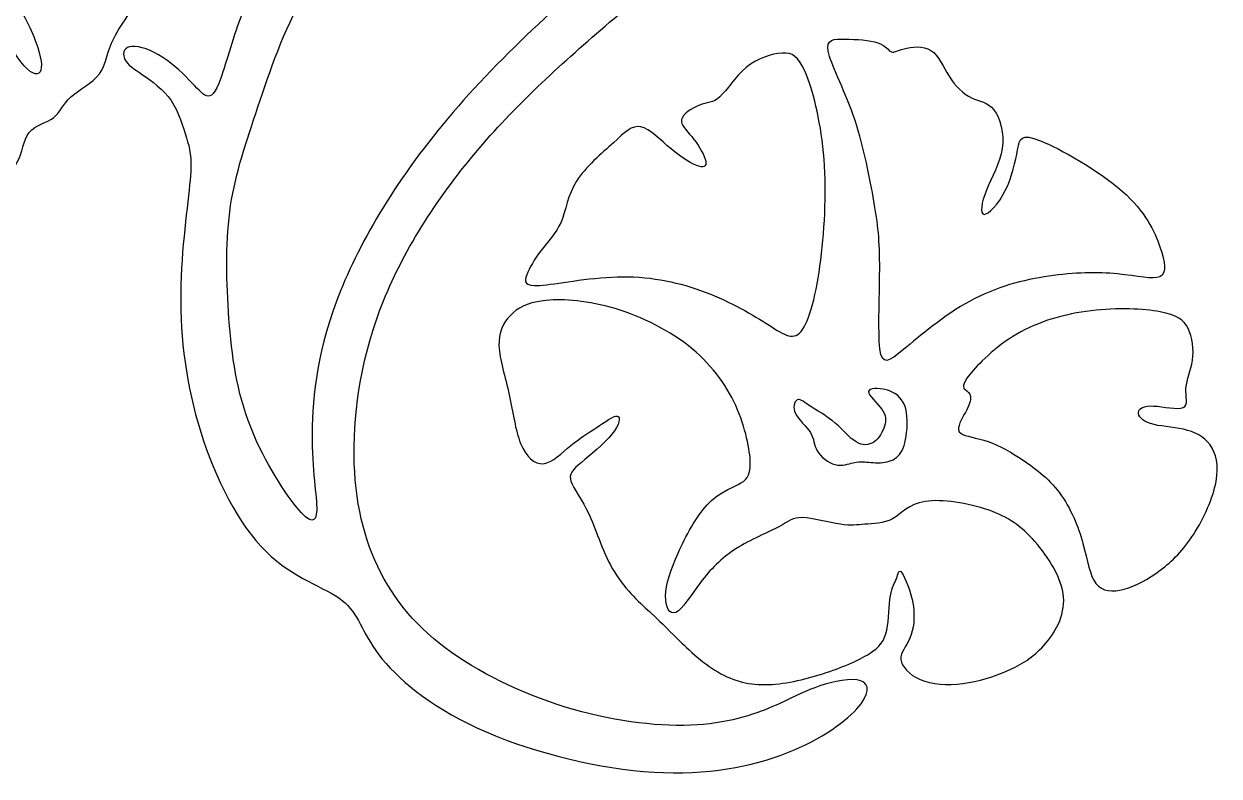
# Model space of a CAD drawing. Extents: x 0.5 to 20, y -0.3 to 15.2.
# Drawn here: x 16.352 to 19.265, y 0.584 to 2.417 of the extents above; entities that cross this region are included whole.
import ezdxf

# ---------------------------------------------------------------- set-up
doc = ezdxf.new("R2010")
doc.units = 0
doc.header["$MEASUREMENT"] = 0
doc.layers.add('LAYER_1', color=7, linetype='CONTINUOUS')

msp = doc.modelspace()

# ---------------------------------------------------------------- linework, layer by layer
at = {"layer": 'LAYER_1', "color": 250}
for points, knots in [([(15.63433, 0.77687), (15.63433, 0.77687), (0.50002, 0.77687), (0.50002, 0.77687), (0.50002, 0.77687), (0.50002, 0.77687), (0.50001, 0.77687), (0.50001, 0.77687), (0.50001, 0.77687), (0.50001, 0.77687), (0.5, 0.77687), (0.5, 0.77687), (0.5, 0.77687), (0.5, 0.77687), (0.5, 15.22313), (0.5, 15.22313), (0.5, 15.22313), (0.5, 15.22313), (19.07376, 15.22313), (19.07376, 15.22313), (19.07376, 15.22313), (19.07376, 15.22313), (19.07376, 7.82141), (19.07376, 7.82141)], [0, 0, 0, 0, 0.1428571, 0.1428571, 0.1428571, 0.1428571, 0.2857143, 0.2857143, 0.2857143, 0.2857143, 0.4285714, 0.4285714, 0.4285714, 0.4285714, 0.5714286, 0.5714286, 0.5714286, 0.5714286, 0.7142857, 0.7142857, 0.7142857, 0.7142857, 1, 1, 1, 1]), ([(15.63433, 1.1255), (15.63433, 1.1255), (0.7869, 1.1255), (0.7869, 1.1255), (0.7869, 1.1255), (0.7869, 1.1255), (0.78689, 1.1255), (0.78689, 1.1255), (0.78689, 1.1255), (0.78689, 1.1255), (0.78688, 1.1255), (0.78688, 1.1255), (0.78688, 1.1255), (0.78688, 1.1255), (0.78688, 14.8745), (0.78688, 14.8745), (0.78688, 14.8745), (0.78688, 14.8745), (18.78688, 14.8745), (18.78688, 14.8745), (18.78688, 14.8745), (18.78688, 14.8745), (18.78688, 7.82141), (18.78688, 7.82141)], [0, 0, 0, 0, 0.1428571, 0.1428571, 0.1428571, 0.1428571, 0.2857143, 0.2857143, 0.2857143, 0.2857143, 0.4285714, 0.4285714, 0.4285714, 0.4285714, 0.5714286, 0.5714286, 0.5714286, 0.5714286, 0.7142857, 0.7142857, 0.7142857, 0.7142857, 1, 1, 1, 1]), ([(16.99224, 2.62115), (17.05425, 2.70603), (17.15347, 2.83668), (17.27115, 2.95904), (17.27115, 2.95904), (17.38884, 3.08141), (17.52499, 3.19552), (17.62944, 3.27489), (17.62944, 3.27489), (17.7339, 3.35426), (17.80666, 3.39892), (17.85709, 3.42069), (17.85709, 3.42069), (17.90753, 3.44246), (17.93565, 3.44136), (17.94364, 3.4218), (17.94364, 3.4218), (17.95164, 3.40223), (17.9395, 3.36418), (17.87694, 3.3132), (17.87694, 3.3132), (17.81438, 3.26221), (17.70138, 3.19827), (17.58618, 3.10347), (17.58618, 3.10347), (17.47097, 3.00866), (17.35356, 2.88297), (17.2582, 2.77687), (17.2582, 2.77687), (17.16284, 2.67076), (17.08953, 2.58421), (17.03662, 2.49161), (17.03662, 2.49161), (16.9837, 2.39901), (16.95117, 2.30033), (16.92224, 2.21435), (16.92224, 2.21435), (16.8933, 2.12836), (16.86793, 2.05505), (16.85581, 1.97403), (16.85581, 1.97403), (16.84368, 1.893), (16.84479, 1.80424), (16.85057, 1.71523), (16.85057, 1.71523), (16.85636, 1.62621), (16.86684, 1.5369), (16.89853, 1.45037), (16.89853, 1.45037), (16.93022, 1.36383), (16.98315, 1.28003), (17.01677, 1.23897), (17.01677, 1.23897), (17.05039, 1.1979), (17.06472, 1.19956), (17.06555, 1.23235), (17.06555, 1.23235), (17.06638, 1.26515), (17.05369, 1.3291), (17.05424, 1.42005), (17.05424, 1.42005), (17.0548, 1.511), (17.06858, 1.62896), (17.1237, 1.76648), (17.1237, 1.76648), (17.17882, 1.90401), (17.27529, 2.06112), (17.41088, 2.21628), (17.41088, 2.21628), (17.54648, 2.37144), (17.72123, 2.52469), (17.8706, 2.64237), (17.8706, 2.64237), (18.01998, 2.76005), (18.14401, 2.84219), (18.21869, 2.8827), (18.21869, 2.8827), (18.29338, 2.92322), (18.31875, 2.92211), (18.33197, 2.90999), (18.33197, 2.90999), (18.3452, 2.89786), (18.3463, 2.87471), (18.3113, 2.84054), (18.3113, 2.84054), (18.2763, 2.80636), (18.20518, 2.76116), (18.10955, 2.68923), (18.10955, 2.68923), (18.01392, 2.61729), (17.89375, 2.51862), (17.77965, 2.42078), (17.77965, 2.42078), (17.66555, 2.32294), (17.55751, 2.22592), (17.46133, 2.1132), (17.46133, 2.1132), (17.36514, 2.00048), (17.28079, 1.87204), (17.22843, 1.74196), (17.22843, 1.74196), (17.17607, 1.61187), (17.15567, 1.48013), (17.15677, 1.36713), (17.15677, 1.36713), (17.15788, 1.25413), (17.18048, 1.15987), (17.22209, 1.0794), (17.22209, 1.0794), (17.26371, 0.99892), (17.32435, 0.93221), (17.40951, 0.87489), (17.40951, 0.87489), (17.49467, 0.81757), (17.60437, 0.7696), (17.71213, 0.74094), (17.71213, 0.74094), (17.81989, 0.71228), (17.92573, 0.70291), (18.00868, 0.71035), (18.00868, 0.71035), (18.09164, 0.71779), (18.15172, 0.74205), (18.19333, 0.76079), (18.19333, 0.76079), (18.23495, 0.77953), (18.25811, 0.79276), (18.29173, 0.80406), (18.29173, 0.80406), (18.32535, 0.81536), (18.36946, 0.82473), (18.39178, 0.81674), (18.39178, 0.81674), (18.4141, 0.80875), (18.41465, 0.78338), (18.38213, 0.74783), (18.38213, 0.74783), (18.34961, 0.71228), (18.28401, 0.66653), (18.19555, 0.63456), (18.19555, 0.63456), (18.10708, 0.60259), (17.99572, 0.5844), (17.86233, 0.5957), (17.86233, 0.5957), (17.72894, 0.607), (17.57349, 0.64779), (17.45609, 0.70208), (17.45609, 0.70208), (17.33868, 0.75638), (17.2593, 0.82418), (17.21686, 0.88012), (17.21686, 0.88012), (17.17442, 0.93607), (17.1689, 0.98018), (17.12756, 1.01242), (17.12756, 1.01242), (17.08622, 1.04466), (17.00905, 1.06507), (16.94208, 1.13121), (16.94208, 1.13121), (16.87511, 1.19735), (16.81832, 1.30926), (16.78277, 1.42253), (16.78277, 1.42253), (16.74722, 1.5358), (16.73289, 1.65046), (16.73399, 1.76042), (16.73399, 1.76042), (16.73509, 1.87039), (16.75164, 1.97567), (16.75687, 2.0363), (16.75687, 2.0363), (16.76211, 2.09693), (16.75604, 2.11293), (16.74805, 2.13911), (16.74805, 2.13911), (16.74006, 2.16529), (16.73013, 2.20167), (16.71084, 2.22978), (16.71084, 2.22978), (16.69155, 2.25789), (16.66288, 2.27774), (16.64111, 2.29262), (16.64111, 2.29262), (16.61934, 2.3075), (16.60445, 2.31743), (16.59811, 2.32983), (16.59811, 2.32983), (16.59177, 2.34223), (16.59399, 2.35712), (16.60914, 2.36098), (16.60914, 2.36098), (16.6243, 2.36484), (16.65241, 2.35766), (16.67997, 2.34168), (16.67997, 2.34168), (16.70753, 2.3257), (16.73454, 2.30089), (16.7541, 2.28078), (16.7541, 2.28078), (16.77367, 2.26066), (16.78581, 2.24521), (16.79683, 2.24163), (16.79683, 2.24163), (16.80785, 2.23805), (16.81778, 2.24632), (16.83156, 2.28435), (16.83156, 2.28435), (16.84534, 2.32239), (16.86298, 2.39019), (16.8842, 2.44365), (16.8842, 2.44365), (16.90542, 2.49712), (16.93023, 2.53627), (16.99224, 2.62115)], [0, 0, 0, 0, 0.0181818, 0.0181818, 0.0181818, 0.0181818, 0.0363636, 0.0363636, 0.0363636, 0.0363636, 0.0545455, 0.0545455, 0.0545455, 0.0545455, 0.0727273, 0.0727273, 0.0727273, 0.0727273, 0.0909091, 0.0909091, 0.0909091, 0.0909091, 0.1090909, 0.1090909, 0.1090909, 0.1090909, 0.1272727, 0.1272727, 0.1272727, 0.1272727, 0.1454545, 0.1454545, 0.1454545, 0.1454545, 0.1636364, 0.1636364, 0.1636364, 0.1636364, 0.1818182, 0.1818182, 0.1818182, 0.1818182, 0.2, 0.2, 0.2, 0.2, 0.2181818, 0.2181818, 0.2181818, 0.2181818, 0.2363636, 0.2363636, 0.2363636, 0.2363636, 0.2545455, 0.2545455, 0.2545455, 0.2545455, 0.2727273, 0.2727273, 0.2727273, 0.2727273, 0.2909091, 0.2909091, 0.2909091, 0.2909091, 0.3090909, 0.3090909, 0.3090909, 0.3090909, 0.3272727, 0.3272727, 0.3272727, 0.3272727, 0.3454545, 0.3454545, 0.3454545, 0.3454545, 0.3636364, 0.3636364, 0.3636364, 0.3636364, 0.3818182, 0.3818182, 0.3818182, 0.3818182, 0.4, 0.4, 0.4, 0.4, 0.4181818, 0.4181818, 0.4181818, 0.4181818, 0.4363636, 0.4363636, 0.4363636, 0.4363636, 0.4545455, 0.4545455, 0.4545455, 0.4545455, 0.4727273, 0.4727273, 0.4727273, 0.4727273, 0.4909091, 0.4909091, 0.4909091, 0.4909091, 0.5090909, 0.5090909, 0.5090909, 0.5090909, 0.5272727, 0.5272727, 0.5272727, 0.5272727, 0.5454545, 0.5454545, 0.5454545, 0.5454545, 0.5636364, 0.5636364, 0.5636364, 0.5636364, 0.5818182, 0.5818182, 0.5818182, 0.5818182, 0.6, 0.6, 0.6, 0.6, 0.6181818, 0.6181818, 0.6181818, 0.6181818, 0.6363636, 0.6363636, 0.6363636, 0.6363636, 0.6545455, 0.6545455, 0.6545455, 0.6545455, 0.6727273, 0.6727273, 0.6727273, 0.6727273, 0.6909091, 0.6909091, 0.6909091, 0.6909091, 0.7090909, 0.7090909, 0.7090909, 0.7090909, 0.7272727, 0.7272727, 0.7272727, 0.7272727, 0.7454545, 0.7454545, 0.7454545, 0.7454545, 0.7636364, 0.7636364, 0.7636364, 0.7636364, 0.7818182, 0.7818182, 0.7818182, 0.7818182, 0.8, 0.8, 0.8, 0.8, 0.8181818, 0.8181818, 0.8181818, 0.8181818, 0.8363636, 0.8363636, 0.8363636, 0.8363636, 0.8545455, 0.8545455, 0.8545455, 0.8545455, 0.8727273, 0.8727273, 0.8727273, 0.8727273, 0.8909091, 0.8909091, 0.8909091, 0.8909091, 0.9090909, 0.9090909, 0.9090909, 0.9090909, 0.9272727, 0.9272727, 0.9272727, 0.9272727, 0.9454545, 0.9454545, 0.9454545, 0.9454545, 0.9636364, 0.9636364, 0.9636364, 0.9636364, 1, 1, 1, 1]), ([(16.05012, 2.97764), (16.05398, 3.00989), (16.06335, 3.03194), (16.0887, 3.05261), (16.0887, 3.05261), (16.11406, 3.07328), (16.15541, 3.09258), (16.19895, 3.11738), (16.19895, 3.11738), (16.2425, 3.14218), (16.28825, 3.17251), (16.3249, 3.18684), (16.3249, 3.18684), (16.36156, 3.20117), (16.38913, 3.19951), (16.40842, 3.17802), (16.40842, 3.17802), (16.42771, 3.15652), (16.43874, 3.11518), (16.46712, 3.06888), (16.46712, 3.06888), (16.49551, 3.02258), (16.54126, 2.9713), (16.59004, 2.91701), (16.59004, 2.91701), (16.63882, 2.86272), (16.69065, 2.80538), (16.70305, 2.73593), (16.70305, 2.73593), (16.71545, 2.66648), (16.68844, 2.5849), (16.65702, 2.52289), (16.65702, 2.52289), (16.6256, 2.46088), (16.58977, 2.41843), (16.57158, 2.38261), (16.57158, 2.38261), (16.55339, 2.34678), (16.55284, 2.31756), (16.53576, 2.29497), (16.53576, 2.29497), (16.51867, 2.27237), (16.48503, 2.25637), (16.46547, 2.23846), (16.46547, 2.23846), (16.4459, 2.22055), (16.44039, 2.2007), (16.42386, 2.1883), (16.42386, 2.1883), (16.40732, 2.1759), (16.37975, 2.17094), (16.36487, 2.1522), (16.36487, 2.1522), (16.34999, 2.13346), (16.34778, 2.10093), (16.33649, 2.08137), (16.33649, 2.08137), (16.32519, 2.0618), (16.30478, 2.05518), (16.29238, 2.03396), (16.29238, 2.03396), (16.27998, 2.01274), (16.27557, 1.97691), (16.26207, 1.95128), (16.26207, 1.95128), (16.24856, 1.92565), (16.22596, 1.91021), (16.21136, 1.89065), (16.21136, 1.89065), (16.19675, 1.87108), (16.19013, 1.84737), (16.18793, 1.82202), (16.18793, 1.82202), (16.18572, 1.79666), (16.18793, 1.76965), (16.18214, 1.73245), (16.18214, 1.73245), (16.17635, 1.69524), (16.16257, 1.64783), (16.14549, 1.62303), (16.14549, 1.62303), (16.1284, 1.59823), (16.108, 1.59601), (16.06584, 1.6131), (16.06584, 1.6131), (16.02367, 1.63019), (15.95972, 1.66657), (15.92913, 1.70322), (15.92913, 1.70322), (15.89853, 1.73988), (15.9013, 1.77682), (15.9024, 1.83607), (15.9024, 1.83607), (15.9035, 1.89533), (15.90295, 1.97691), (15.91314, 2.03892), (15.91314, 2.03892), (15.92334, 2.10093), (15.9443, 2.14338), (15.96882, 2.1533), (15.96882, 2.1533), (15.99335, 2.16322), (16.02146, 2.14062), (16.05039, 2.11169), (16.05039, 2.11169), (16.07933, 2.08275), (16.10911, 2.04746), (16.13308, 2.02707), (16.13308, 2.02707), (16.15706, 2.00668), (16.17525, 2.00116), (16.17498, 2.01521), (16.17498, 2.01521), (16.1747, 2.02927), (16.15596, 2.0629), (16.13309, 2.10286), (16.13309, 2.10286), (16.11021, 2.14282), (16.0832, 2.18913), (16.05261, 2.23019), (16.05261, 2.23019), (16.02202, 2.27126), (15.98783, 2.30709), (15.97819, 2.34595), (15.97819, 2.34595), (15.96854, 2.38481), (15.98343, 2.42671), (16.00051, 2.46171), (16.00051, 2.46171), (16.0176, 2.49671), (16.0369, 2.52482), (16.05729, 2.54108), (16.05729, 2.54108), (16.07768, 2.55734), (16.09919, 2.56175), (16.13446, 2.54577), (16.13446, 2.54577), (16.16974, 2.52978), (16.2188, 2.4934), (16.25683, 2.44931), (16.25683, 2.44931), (16.29487, 2.40521), (16.32188, 2.35339), (16.3442, 2.32446), (16.3442, 2.32446), (16.36652, 2.29552), (16.38417, 2.28945), (16.39106, 2.29964), (16.39106, 2.29964), (16.39795, 2.30984), (16.39408, 2.33631), (16.38113, 2.37213), (16.38113, 2.37213), (16.36818, 2.40796), (16.34613, 2.45316), (16.30645, 2.50525), (16.30645, 2.50525), (16.26676, 2.55734), (16.20942, 2.61632), (16.16423, 2.65049), (16.16423, 2.65049), (16.11903, 2.68467), (16.08595, 2.69405), (16.09008, 2.71554), (16.09008, 2.71554), (16.09422, 2.73704), (16.13556, 2.77067), (16.18048, 2.79106), (16.18048, 2.79106), (16.22541, 2.81145), (16.27392, 2.81863), (16.32435, 2.81505), (16.32435, 2.81505), (16.37479, 2.81146), (16.42716, 2.79712), (16.44342, 2.79987), (16.44342, 2.79987), (16.45968, 2.80263), (16.43983, 2.82248), (16.41255, 2.84259), (16.41255, 2.84259), (16.38527, 2.86271), (16.35053, 2.88312), (16.31085, 2.89249), (16.31085, 2.89249), (16.27117, 2.90186), (16.22651, 2.9002), (16.18297, 2.88284), (16.18297, 2.88284), (16.13943, 2.86548), (16.09697, 2.8324), (16.07493, 2.82606), (16.07493, 2.82606), (16.05288, 2.81972), (16.05122, 2.84012), (16.04957, 2.87153), (16.04957, 2.87153), (16.04792, 2.90295), (16.04626, 2.9454), (16.05012, 2.97764)], [0, 0, 0, 0, 0.0196078, 0.0196078, 0.0196078, 0.0196078, 0.0392157, 0.0392157, 0.0392157, 0.0392157, 0.0588235, 0.0588235, 0.0588235, 0.0588235, 0.0784314, 0.0784314, 0.0784314, 0.0784314, 0.0980392, 0.0980392, 0.0980392, 0.0980392, 0.1176471, 0.1176471, 0.1176471, 0.1176471, 0.1372549, 0.1372549, 0.1372549, 0.1372549, 0.1568627, 0.1568627, 0.1568627, 0.1568627, 0.1764706, 0.1764706, 0.1764706, 0.1764706, 0.1960784, 0.1960784, 0.1960784, 0.1960784, 0.2156863, 0.2156863, 0.2156863, 0.2156863, 0.2352941, 0.2352941, 0.2352941, 0.2352941, 0.254902, 0.254902, 0.254902, 0.254902, 0.2745098, 0.2745098, 0.2745098, 0.2745098, 0.2941176, 0.2941176, 0.2941176, 0.2941176, 0.3137255, 0.3137255, 0.3137255, 0.3137255, 0.3333333, 0.3333333, 0.3333333, 0.3333333, 0.3529412, 0.3529412, 0.3529412, 0.3529412, 0.372549, 0.372549, 0.372549, 0.372549, 0.3921569, 0.3921569, 0.3921569, 0.3921569, 0.4117647, 0.4117647, 0.4117647, 0.4117647, 0.4313725, 0.4313725, 0.4313725, 0.4313725, 0.4509804, 0.4509804, 0.4509804, 0.4509804, 0.4705882, 0.4705882, 0.4705882, 0.4705882, 0.4901961, 0.4901961, 0.4901961, 0.4901961, 0.5098039, 0.5098039, 0.5098039, 0.5098039, 0.5294118, 0.5294118, 0.5294118, 0.5294118, 0.5490196, 0.5490196, 0.5490196, 0.5490196, 0.5686275, 0.5686275, 0.5686275, 0.5686275, 0.5882353, 0.5882353, 0.5882353, 0.5882353, 0.6078431, 0.6078431, 0.6078431, 0.6078431, 0.627451, 0.627451, 0.627451, 0.627451, 0.6470588, 0.6470588, 0.6470588, 0.6470588, 0.6666667, 0.6666667, 0.6666667, 0.6666667, 0.6862745, 0.6862745, 0.6862745, 0.6862745, 0.7058824, 0.7058824, 0.7058824, 0.7058824, 0.7254902, 0.7254902, 0.7254902, 0.7254902, 0.745098, 0.745098, 0.745098, 0.745098, 0.7647059, 0.7647059, 0.7647059, 0.7647059, 0.7843137, 0.7843137, 0.7843137, 0.7843137, 0.8039216, 0.8039216, 0.8039216, 0.8039216, 0.8235294, 0.8235294, 0.8235294, 0.8235294, 0.8431373, 0.8431373, 0.8431373, 0.8431373, 0.8627451, 0.8627451, 0.8627451, 0.8627451, 0.8823529, 0.8823529, 0.8823529, 0.8823529, 0.9019608, 0.9019608, 0.9019608, 0.9019608, 0.9215686, 0.9215686, 0.9215686, 0.9215686, 0.9411765, 0.9411765, 0.9411765, 0.9411765, 0.9607843, 0.9607843, 0.9607843, 0.9607843, 1, 1, 1, 1]), ([(18.3124, 2.34997), (18.31819, 2.3202), (18.35016, 2.26122), (18.37358, 2.19425), (18.37358, 2.19425), (18.39701, 2.12728), (18.4119, 2.0523), (18.42209, 1.99526), (18.42209, 1.99526), (18.43229, 1.93821), (18.43781, 1.89906), (18.43808, 1.83154), (18.43808, 1.83154), (18.43836, 1.76402), (18.43339, 1.6681), (18.43862, 1.62538), (18.43862, 1.62538), (18.44386, 1.58266), (18.45931, 1.59314), (18.49706, 1.62428), (18.49706, 1.62428), (18.53482, 1.65542), (18.59491, 1.70725), (18.65829, 1.74169), (18.65829, 1.74169), (18.72168, 1.77614), (18.78839, 1.79324), (18.85039, 1.80233), (18.85039, 1.80233), (18.9124, 1.81142), (18.96974, 1.81253), (19.01769, 1.80785), (19.01769, 1.80785), (19.06564, 1.80316), (19.10424, 1.79268), (19.12132, 1.80095), (19.12132, 1.80095), (19.13841, 1.80922), (19.134, 1.83623), (19.12105, 1.87371), (19.12105, 1.87371), (19.1081, 1.91119), (19.08659, 1.95916), (19.02899, 2.00959), (19.02899, 2.00959), (18.97139, 2.06002), (18.87768, 2.11295), (18.82973, 2.13224), (18.82973, 2.13224), (18.78177, 2.15153), (18.77956, 2.13719), (18.77433, 2.11019), (18.77433, 2.11019), (18.76909, 2.08318), (18.76082, 2.04348), (18.74429, 2.01069), (18.74429, 2.01069), (18.72775, 1.9779), (18.70294, 1.95198), (18.69247, 1.95281), (18.69247, 1.95281), (18.68199, 1.95364), (18.68586, 1.9812), (18.69825, 2.01206), (18.69825, 2.01206), (18.71065, 2.04293), (18.73161, 2.07712), (18.73684, 2.11349), (18.73684, 2.11349), (18.74208, 2.14987), (18.7316, 2.18846), (18.71645, 2.20775), (18.71645, 2.20775), (18.70129, 2.22704), (18.68144, 2.22704), (18.6616, 2.23668), (18.6616, 2.23668), (18.64176, 2.24633), (18.62191, 2.26563), (18.60703, 2.28905), (18.60703, 2.28905), (18.59215, 2.31248), (18.58222, 2.34005), (18.56293, 2.35217), (18.56293, 2.35217), (18.54364, 2.3643), (18.51497, 2.36099), (18.49734, 2.35631), (18.49734, 2.35631), (18.4797, 2.35162), (18.47308, 2.34555), (18.46647, 2.34858), (18.46647, 2.34858), (18.45986, 2.35161), (18.45324, 2.36375), (18.4334, 2.37063), (18.4334, 2.37063), (18.41356, 2.37752), (18.38048, 2.37919), (18.35375, 2.37974), (18.35375, 2.37974), (18.32702, 2.38029), (18.30661, 2.37973), (18.3124, 2.34997)], [0, 0, 0, 0, 0.037037, 0.037037, 0.037037, 0.037037, 0.0740741, 0.0740741, 0.0740741, 0.0740741, 0.1111111, 0.1111111, 0.1111111, 0.1111111, 0.1481481, 0.1481481, 0.1481481, 0.1481481, 0.1851852, 0.1851852, 0.1851852, 0.1851852, 0.2222222, 0.2222222, 0.2222222, 0.2222222, 0.2592593, 0.2592593, 0.2592593, 0.2592593, 0.2962963, 0.2962963, 0.2962963, 0.2962963, 0.3333333, 0.3333333, 0.3333333, 0.3333333, 0.3703704, 0.3703704, 0.3703704, 0.3703704, 0.4074074, 0.4074074, 0.4074074, 0.4074074, 0.4444444, 0.4444444, 0.4444444, 0.4444444, 0.4814815, 0.4814815, 0.4814815, 0.4814815, 0.5185185, 0.5185185, 0.5185185, 0.5185185, 0.5555556, 0.5555556, 0.5555556, 0.5555556, 0.5925926, 0.5925926, 0.5925926, 0.5925926, 0.6296296, 0.6296296, 0.6296296, 0.6296296, 0.6666667, 0.6666667, 0.6666667, 0.6666667, 0.7037037, 0.7037037, 0.7037037, 0.7037037, 0.7407407, 0.7407407, 0.7407407, 0.7407407, 0.7777778, 0.7777778, 0.7777778, 0.7777778, 0.8148148, 0.8148148, 0.8148148, 0.8148148, 0.8518519, 0.8518519, 0.8518519, 0.8518519, 0.8888889, 0.8888889, 0.8888889, 0.8888889, 0.9259259, 0.9259259, 0.9259259, 0.9259259, 1, 1, 1, 1]), ([(17.95521, 2.18405), (17.95879, 2.19728), (17.9803, 2.21216), (17.99848, 2.21877), (17.99848, 2.21877), (18.01667, 2.22539), (18.03156, 2.22373), (18.04864, 2.23944), (18.04864, 2.23944), (18.06573, 2.25515), (18.08503, 2.28823), (18.11231, 2.31055), (18.11231, 2.31055), (18.13959, 2.33287), (18.17488, 2.34446), (18.19995, 2.34583), (18.19995, 2.34583), (18.22503, 2.34721), (18.23992, 2.33839), (18.257, 2.29815), (18.257, 2.29815), (18.27409, 2.25791), (18.29339, 2.18625), (18.3011, 2.10274), (18.3011, 2.10274), (18.30882, 2.01923), (18.30496, 1.92387), (18.29449, 1.84202), (18.29449, 1.84202), (18.28402, 1.76016), (18.26692, 1.69181), (18.24626, 1.66728), (18.24626, 1.66728), (18.22559, 1.64275), (18.20133, 1.66204), (18.16082, 1.68767), (18.16082, 1.68767), (18.12031, 1.7133), (18.06352, 1.74528), (18.00124, 1.7676), (18.00124, 1.7676), (17.93895, 1.78992), (17.87115, 1.80261), (17.79839, 1.80068), (17.79839, 1.80068), (17.72563, 1.79875), (17.6479, 1.7822), (17.60932, 1.77972), (17.60932, 1.77972), (17.57073, 1.77724), (17.57129, 1.78883), (17.57762, 1.80536), (17.57762, 1.80536), (17.58396, 1.82189), (17.5961, 1.8434), (17.61235, 1.86434), (17.61235, 1.86434), (17.62861, 1.88528), (17.64901, 1.90569), (17.66113, 1.93407), (17.66113, 1.93407), (17.67326, 1.96246), (17.67712, 1.99884), (17.69889, 2.03356), (17.69889, 2.03356), (17.72066, 2.06829), (17.76036, 2.10137), (17.78874, 2.127), (17.78874, 2.127), (17.81713, 2.15263), (17.83422, 2.17082), (17.85571, 2.16614), (17.85571, 2.16614), (17.87721, 2.16145), (17.90313, 2.13389), (17.9293, 2.11212), (17.9293, 2.11212), (17.95548, 2.09035), (17.98195, 2.07435), (17.99738, 2.06994), (17.99738, 2.06994), (18.01281, 2.06553), (18.01722, 2.07271), (18.01254, 2.08759), (18.01254, 2.08759), (18.00785, 2.10247), (17.99407, 2.12507), (17.98002, 2.14215), (17.98002, 2.14215), (17.96596, 2.15924), (17.95163, 2.17083), (17.95521, 2.18405)], [0, 0, 0, 0, 0.0416667, 0.0416667, 0.0416667, 0.0416667, 0.0833333, 0.0833333, 0.0833333, 0.0833333, 0.125, 0.125, 0.125, 0.125, 0.1666667, 0.1666667, 0.1666667, 0.1666667, 0.2083333, 0.2083333, 0.2083333, 0.2083333, 0.25, 0.25, 0.25, 0.25, 0.2916667, 0.2916667, 0.2916667, 0.2916667, 0.3333333, 0.3333333, 0.3333333, 0.3333333, 0.375, 0.375, 0.375, 0.375, 0.4166667, 0.4166667, 0.4166667, 0.4166667, 0.4583333, 0.4583333, 0.4583333, 0.4583333, 0.5, 0.5, 0.5, 0.5, 0.5416667, 0.5416667, 0.5416667, 0.5416667, 0.5833333, 0.5833333, 0.5833333, 0.5833333, 0.625, 0.625, 0.625, 0.625, 0.6666667, 0.6666667, 0.6666667, 0.6666667, 0.7083333, 0.7083333, 0.7083333, 0.7083333, 0.75, 0.75, 0.75, 0.75, 0.7916667, 0.7916667, 0.7916667, 0.7916667, 0.8333333, 0.8333333, 0.8333333, 0.8333333, 0.875, 0.875, 0.875, 0.875, 0.9166667, 0.9166667, 0.9166667, 0.9166667, 1, 1, 1, 1]), ([(17.88107, 0.98106), (17.85765, 1.00256), (17.8185, 1.0373), (17.79122, 1.08167), (17.79122, 1.08167), (17.76394, 1.12604), (17.7485, 1.18006), (17.73032, 1.21974), (17.73032, 1.21974), (17.71213, 1.25943), (17.69117, 1.2848), (17.68539, 1.30243), (17.68539, 1.30243), (17.6796, 1.32007), (17.68897, 1.32999), (17.71074, 1.34845), (17.71074, 1.34845), (17.73251, 1.36692), (17.7667, 1.39393), (17.78543, 1.41708), (17.78543, 1.41708), (17.80417, 1.44023), (17.80749, 1.45953), (17.7984, 1.46118), (17.7984, 1.46118), (17.7893, 1.46284), (17.76779, 1.44684), (17.74713, 1.43307), (17.74713, 1.43307), (17.72646, 1.41929), (17.7066, 1.40771), (17.68511, 1.3898), (17.68511, 1.3898), (17.66361, 1.37189), (17.64046, 1.34763), (17.61842, 1.34543), (17.61842, 1.34543), (17.59637, 1.34322), (17.57541, 1.36307), (17.56246, 1.39476), (17.56246, 1.39476), (17.54951, 1.42645), (17.54455, 1.47001), (17.53491, 1.51327), (17.53491, 1.51327), (17.52526, 1.55654), (17.51092, 1.59954), (17.50982, 1.63261), (17.50982, 1.63261), (17.50871, 1.66568), (17.52085, 1.68884), (17.53793, 1.70675), (17.53793, 1.70675), (17.55502, 1.72466), (17.57707, 1.73735), (17.61731, 1.74231), (17.61731, 1.74231), (17.65755, 1.74727), (17.71598, 1.7445), (17.78074, 1.72659), (17.78074, 1.72659), (17.84551, 1.70868), (17.91663, 1.6756), (17.97092, 1.63344), (17.97092, 1.63344), (18.02521, 1.59127), (18.0627, 1.54), (18.08695, 1.48681), (18.08695, 1.48681), (18.1112, 1.43362), (18.12223, 1.3785), (18.1225, 1.34626), (18.1225, 1.34626), (18.12278, 1.31401), (18.1123, 1.30463), (18.09274, 1.29471), (18.09274, 1.29471), (18.07317, 1.28479), (18.0445, 1.27431), (18.0175, 1.24538), (18.0175, 1.24538), (17.99049, 1.21644), (17.96512, 1.16903), (17.94666, 1.12769), (17.94666, 1.12769), (17.9282, 1.08635), (17.91662, 1.05107), (17.91607, 1.02351), (17.91607, 1.02351), (17.91552, 0.99595), (17.926, 0.9761), (17.94143, 0.98326), (17.94143, 0.98326), (17.95686, 0.99043), (17.97726, 1.02462), (18.00096, 1.05576), (18.00096, 1.05576), (18.02466, 1.0869), (18.05167, 1.11502), (18.08722, 1.13789), (18.08722, 1.13789), (18.12278, 1.16076), (18.16688, 1.17841), (18.19251, 1.19191), (18.19251, 1.19191), (18.21814, 1.20541), (18.22531, 1.21479), (18.24956, 1.21397), (18.24956, 1.21397), (18.27381, 1.21314), (18.31516, 1.2021), (18.34216, 1.19797), (18.34216, 1.19797), (18.36917, 1.19383), (18.38186, 1.1966), (18.40142, 1.19797), (18.40142, 1.19797), (18.42099, 1.19935), (18.44745, 1.19935), (18.46922, 1.2112), (18.46922, 1.2112), (18.49099, 1.22305), (18.50809, 1.24676), (18.54887, 1.25337), (18.54887, 1.25337), (18.58966, 1.25999), (18.65416, 1.24951), (18.70266, 1.2327), (18.70266, 1.2327), (18.75117, 1.21589), (18.7837, 1.19274), (18.81649, 1.15554), (18.81649, 1.15554), (18.84929, 1.11833), (18.88237, 1.06705), (18.88623, 1.02048), (18.88623, 1.02048), (18.89009, 0.9739), (18.86472, 0.93201), (18.83799, 0.90252), (18.83799, 0.90252), (18.81126, 0.87303), (18.78314, 0.85594), (18.75007, 0.84134), (18.75007, 0.84134), (18.717, 0.82673), (18.67896, 0.81459), (18.64093, 0.80991), (18.64093, 0.80991), (18.6029, 0.80522), (18.56486, 0.80799), (18.53703, 0.81956), (18.53703, 0.81956), (18.50919, 0.83113), (18.49155, 0.85154), (18.4899, 0.86862), (18.4899, 0.86862), (18.48824, 0.88571), (18.50257, 0.89949), (18.51166, 0.92071), (18.51166, 0.92071), (18.52076, 0.94193), (18.52462, 0.9706), (18.51939, 1.00229), (18.51939, 1.00229), (18.51415, 1.03398), (18.49981, 1.06872), (18.4921, 1.07946), (18.4921, 1.07946), (18.48438, 1.09021), (18.48328, 1.07698), (18.47915, 1.06596), (18.47915, 1.06596), (18.47502, 1.05493), (18.46784, 1.04611), (18.46426, 1.02379), (18.46426, 1.02379), (18.46068, 1.00146), (18.46068, 0.96563), (18.45517, 0.94), (18.45517, 0.94), (18.44966, 0.91437), (18.43863, 0.89893), (18.41245, 0.8824), (18.41245, 0.8824), (18.38627, 0.86586), (18.34492, 0.84822), (18.29917, 0.83362), (18.29917, 0.83362), (18.25342, 0.81901), (18.20326, 0.80743), (18.15862, 0.80716), (18.15862, 0.80716), (18.11397, 0.80688), (18.07482, 0.81791), (18.03597, 0.84243), (18.03597, 0.84243), (17.99711, 0.86696), (17.95851, 0.905), (17.93537, 0.92815), (17.93537, 0.92815), (17.91222, 0.9513), (17.90449, 0.95957), (17.88107, 0.98106)], [0, 0, 0, 0, 0.0192308, 0.0192308, 0.0192308, 0.0192308, 0.0384615, 0.0384615, 0.0384615, 0.0384615, 0.0576923, 0.0576923, 0.0576923, 0.0576923, 0.0769231, 0.0769231, 0.0769231, 0.0769231, 0.0961538, 0.0961538, 0.0961538, 0.0961538, 0.1153846, 0.1153846, 0.1153846, 0.1153846, 0.1346154, 0.1346154, 0.1346154, 0.1346154, 0.1538462, 0.1538462, 0.1538462, 0.1538462, 0.1730769, 0.1730769, 0.1730769, 0.1730769, 0.1923077, 0.1923077, 0.1923077, 0.1923077, 0.2115385, 0.2115385, 0.2115385, 0.2115385, 0.2307692, 0.2307692, 0.2307692, 0.2307692, 0.25, 0.25, 0.25, 0.25, 0.2692308, 0.2692308, 0.2692308, 0.2692308, 0.2884615, 0.2884615, 0.2884615, 0.2884615, 0.3076923, 0.3076923, 0.3076923, 0.3076923, 0.3269231, 0.3269231, 0.3269231, 0.3269231, 0.3461538, 0.3461538, 0.3461538, 0.3461538, 0.3653846, 0.3653846, 0.3653846, 0.3653846, 0.3846154, 0.3846154, 0.3846154, 0.3846154, 0.4038462, 0.4038462, 0.4038462, 0.4038462, 0.4230769, 0.4230769, 0.4230769, 0.4230769, 0.4423077, 0.4423077, 0.4423077, 0.4423077, 0.4615385, 0.4615385, 0.4615385, 0.4615385, 0.4807692, 0.4807692, 0.4807692, 0.4807692, 0.5, 0.5, 0.5, 0.5, 0.5192308, 0.5192308, 0.5192308, 0.5192308, 0.5384615, 0.5384615, 0.5384615, 0.5384615, 0.5576923, 0.5576923, 0.5576923, 0.5576923, 0.5769231, 0.5769231, 0.5769231, 0.5769231, 0.5961538, 0.5961538, 0.5961538, 0.5961538, 0.6153846, 0.6153846, 0.6153846, 0.6153846, 0.6346154, 0.6346154, 0.6346154, 0.6346154, 0.6538462, 0.6538462, 0.6538462, 0.6538462, 0.6730769, 0.6730769, 0.6730769, 0.6730769, 0.6923077, 0.6923077, 0.6923077, 0.6923077, 0.7115385, 0.7115385, 0.7115385, 0.7115385, 0.7307692, 0.7307692, 0.7307692, 0.7307692, 0.75, 0.75, 0.75, 0.75, 0.7692308, 0.7692308, 0.7692308, 0.7692308, 0.7884615, 0.7884615, 0.7884615, 0.7884615, 0.8076923, 0.8076923, 0.8076923, 0.8076923, 0.8269231, 0.8269231, 0.8269231, 0.8269231, 0.8461538, 0.8461538, 0.8461538, 0.8461538, 0.8653846, 0.8653846, 0.8653846, 0.8653846, 0.8846154, 0.8846154, 0.8846154, 0.8846154, 0.9038462, 0.9038462, 0.9038462, 0.9038462, 0.9230769, 0.9230769, 0.9230769, 0.9230769, 0.9423077, 0.9423077, 0.9423077, 0.9423077, 0.9615385, 0.9615385, 0.9615385, 0.9615385, 1, 1, 1, 1]), ([(18.65719, 1.56199), (18.67676, 1.58679), (18.71921, 1.63035), (18.7724, 1.66121), (18.7724, 1.66121), (18.82559, 1.69208), (18.88954, 1.71027), (18.95348, 1.71799), (18.95348, 1.71799), (19.01742, 1.72571), (19.08136, 1.72294), (19.12187, 1.71551), (19.12187, 1.71551), (19.16238, 1.70807), (19.17948, 1.69593), (19.18995, 1.67472), (19.18995, 1.67472), (19.20042, 1.6535), (19.20428, 1.62317), (19.2007, 1.59755), (19.2007, 1.59755), (19.19712, 1.57192), (19.18609, 1.55096), (19.18471, 1.53002), (19.18471, 1.53002), (19.18333, 1.50908), (19.19161, 1.48812), (19.17811, 1.48206), (19.17811, 1.48206), (19.1646, 1.476), (19.12931, 1.48482), (19.10562, 1.48592), (19.10562, 1.48592), (19.08192, 1.48703), (19.06978, 1.48041), (19.06868, 1.47105), (19.06868, 1.47105), (19.06758, 1.46168), (19.0775, 1.44954), (19.09844, 1.44293), (19.09844, 1.44293), (19.11939, 1.43632), (19.15136, 1.43521), (19.17864, 1.42915), (19.17864, 1.42915), (19.20593, 1.42309), (19.22853, 1.41206), (19.24341, 1.39167), (19.24341, 1.39167), (19.25829, 1.37128), (19.26547, 1.3415), (19.25803, 1.30182), (19.25803, 1.30182), (19.25059, 1.26213), (19.22853, 1.21252), (19.20373, 1.17394), (19.20373, 1.17394), (19.17893, 1.13535), (19.15136, 1.10779), (19.12215, 1.08575), (19.12215, 1.08575), (19.09294, 1.0637), (19.06206, 1.04715), (19.03396, 1.03971), (19.03396, 1.03971), (19.00585, 1.03227), (18.98048, 1.03393), (18.96533, 1.05322), (18.96533, 1.05322), (18.95017, 1.07251), (18.94521, 1.10944), (18.93364, 1.15078), (18.93364, 1.15078), (18.92206, 1.19212), (18.90387, 1.23788), (18.87659, 1.27426), (18.87659, 1.27426), (18.8493, 1.31064), (18.81291, 1.33765), (18.78039, 1.35859), (18.78039, 1.35859), (18.74787, 1.37954), (18.7192, 1.39442), (18.69192, 1.40268), (18.69192, 1.40268), (18.66464, 1.41095), (18.63872, 1.41262), (18.63211, 1.42336), (18.63211, 1.42336), (18.6255, 1.43411), (18.63818, 1.45396), (18.647, 1.47049), (18.647, 1.47049), (18.65582, 1.48703), (18.66078, 1.50026), (18.65968, 1.5088), (18.65968, 1.5088), (18.65858, 1.51734), (18.6514, 1.52121), (18.64617, 1.52616), (18.64617, 1.52616), (18.64094, 1.53112), (18.63762, 1.53719), (18.65719, 1.56199)], [0, 0, 0, 0, 0.037037, 0.037037, 0.037037, 0.037037, 0.0740741, 0.0740741, 0.0740741, 0.0740741, 0.1111111, 0.1111111, 0.1111111, 0.1111111, 0.1481481, 0.1481481, 0.1481481, 0.1481481, 0.1851852, 0.1851852, 0.1851852, 0.1851852, 0.2222222, 0.2222222, 0.2222222, 0.2222222, 0.2592593, 0.2592593, 0.2592593, 0.2592593, 0.2962963, 0.2962963, 0.2962963, 0.2962963, 0.3333333, 0.3333333, 0.3333333, 0.3333333, 0.3703704, 0.3703704, 0.3703704, 0.3703704, 0.4074074, 0.4074074, 0.4074074, 0.4074074, 0.4444444, 0.4444444, 0.4444444, 0.4444444, 0.4814815, 0.4814815, 0.4814815, 0.4814815, 0.5185185, 0.5185185, 0.5185185, 0.5185185, 0.5555556, 0.5555556, 0.5555556, 0.5555556, 0.5925926, 0.5925926, 0.5925926, 0.5925926, 0.6296296, 0.6296296, 0.6296296, 0.6296296, 0.6666667, 0.6666667, 0.6666667, 0.6666667, 0.7037037, 0.7037037, 0.7037037, 0.7037037, 0.7407407, 0.7407407, 0.7407407, 0.7407407, 0.7777778, 0.7777778, 0.7777778, 0.7777778, 0.8148148, 0.8148148, 0.8148148, 0.8148148, 0.8518519, 0.8518519, 0.8518519, 0.8518519, 0.8888889, 0.8888889, 0.8888889, 0.8888889, 0.9259259, 0.9259259, 0.9259259, 0.9259259, 1, 1, 1, 1]), ([(18.26621, 1.48752), (18.28289, 1.47663), (18.30935, 1.46119), (18.32988, 1.44397), (18.32988, 1.44397), (18.35041, 1.42674), (18.36503, 1.40772), (18.38032, 1.39849), (18.38032, 1.39849), (18.39561, 1.38925), (18.4116, 1.38981), (18.424, 1.39821), (18.424, 1.39821), (18.4364, 1.40662), (18.44522, 1.42288), (18.44963, 1.43693), (18.44963, 1.43693), (18.45404, 1.45099), (18.45404, 1.46285), (18.44316, 1.478), (18.44316, 1.478), (18.43227, 1.49316), (18.41049, 1.51164), (18.41104, 1.521), (18.41104, 1.521), (18.41159, 1.53037), (18.43448, 1.53065), (18.45432, 1.52514), (18.45432, 1.52514), (18.47416, 1.51962), (18.49098, 1.50832), (18.49897, 1.48724), (18.49897, 1.48724), (18.50697, 1.46615), (18.50613, 1.43528), (18.50255, 1.41227), (18.50255, 1.41227), (18.49897, 1.38926), (18.49263, 1.37409), (18.48299, 1.36418), (18.48299, 1.36418), (18.47334, 1.35426), (18.46038, 1.34956), (18.44536, 1.34819), (18.44536, 1.34819), (18.43034, 1.34681), (18.41325, 1.34874), (18.40168, 1.3497), (18.40168, 1.3497), (18.3901, 1.35067), (18.38403, 1.35067), (18.37315, 1.34778), (18.37315, 1.34778), (18.36226, 1.34488), (18.34655, 1.33909), (18.3296, 1.34336), (18.3296, 1.34336), (18.31265, 1.34763), (18.29446, 1.36197), (18.28592, 1.37657), (18.28592, 1.37657), (18.27737, 1.39118), (18.27848, 1.40607), (18.26911, 1.42136), (18.26911, 1.42136), (18.25974, 1.43666), (18.23989, 1.45237), (18.23259, 1.46739), (18.23259, 1.46739), (18.22528, 1.48241), (18.23053, 1.49675), (18.23659, 1.50074), (18.23659, 1.50074), (18.24265, 1.50474), (18.24954, 1.4984), (18.26621, 1.48752)], [0, 0, 0, 0, 0.05, 0.05, 0.05, 0.05, 0.1, 0.1, 0.1, 0.1, 0.15, 0.15, 0.15, 0.15, 0.2, 0.2, 0.2, 0.2, 0.25, 0.25, 0.25, 0.25, 0.3, 0.3, 0.3, 0.3, 0.35, 0.35, 0.35, 0.35, 0.4, 0.4, 0.4, 0.4, 0.45, 0.45, 0.45, 0.45, 0.5, 0.5, 0.5, 0.5, 0.55, 0.55, 0.55, 0.55, 0.6, 0.6, 0.6, 0.6, 0.65, 0.65, 0.65, 0.65, 0.7, 0.7, 0.7, 0.7, 0.75, 0.75, 0.75, 0.75, 0.8, 0.8, 0.8, 0.8, 0.85, 0.85, 0.85, 0.85, 0.9, 0.9, 0.9, 0.9, 1, 1, 1, 1])]:
    msp.add_open_spline(points, degree=3, knots=knots, dxfattribs=at)

doc.saveas('drawing.dxf')
